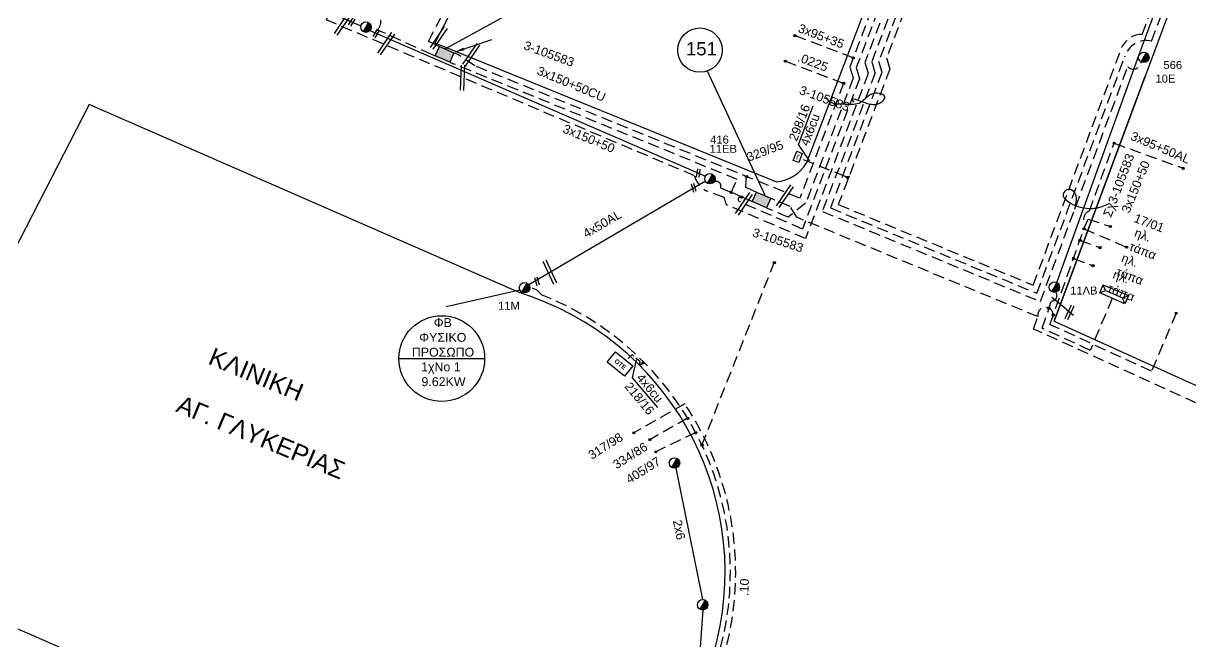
# Model space of a CAD drawing. Header units: millimetres. Extents: x -2591 to -1162, y 241 to 765.
# Drawn here: x -1666.4 to -1534.9, y 612.6 to 682.3 of the extents above; entities that cross this region are included whole.
import ezdxf
from ezdxf.enums import TextEntityAlignment as Align

# ---------------------------------------------------------------- set-up
doc = ezdxf.new("R2010")
doc.units = ezdxf.units.MM
doc.linetypes.add('DASHED', pattern=[19.05, 12.7, -6.35])
for name, color, linetype in [('2x6', 7, 'SYN_LINE'), ('3x150+50', 7, 'Continuous'), ('3x150+70', 7, 'Continuous'), ('3x95+35', 7, 'Continuous'), ('3x95+50AL', 7, 'Continuous'), ('4x50+16', 7, 'Continuous'), ('4x6', 7, 'SYN_LINE'), ('Link Box 4 Διευθύνσεων', 7, 'Continuous'), ('Pillar', 7, 'Continuous'), ('Pillar OTE', 7, 'Continuous'), ('TEXT ΚΑΛΩΔΙΩΝ', 7, 'Continuous'), ('Άγνωστα', 7, 'Continuous'), ('ΑΓΝΩΣΤΟ ΥΠΟΓΕΙΟ ΚΑΛΩΔΙΟ', 7, 'DASHED'), ('Γυμνά εναέρια ΧΤ (3Φ) 4x50AL', 7, 'Continuous'), ('Επιγραφές - Σχήματα', 7, 'Continuous'), ('Καλώδια ΧΤ   3x150AL+50CU', 7, 'DASHED'), ('Μηχανική τομή', 7, 'Continuous'), ('Στύλος ΦΜ', 7, 'Continuous'), ('Στύλος ΦΜ @ 1', 7, 'Continuous'), ('Συνδέσεις', 7, 'Continuous'), ('Τομή', 7, 'Continuous'), ('ΥΠΟΒΑΘΡΟ ΔΕΗ', 7, 'Continuous'), ('Υποσταθμός πόλεως', 7, 'Continuous'), ('Υπόβαθρο ΔΕΗ', 7, 'Continuous'), ('Υπόγεια Καλώδια Δικτύου ΧΤ   .10', 7, 'DASHED'), ('Υπόγεια Καλώδια Δικτύου ΧΤ   .15', 7, 'DASHED'), ('Υπόγεια καλώδια Παροχών ΧΤ   .0225', 7, 'DASHED'), ('Υπόγεια καλώδια Παροχών ΧΤ   4x50AL', 7, 'DASHED'), ('Υπόγεια καλώδια Παροχών ΧΤ   4x6', 7, 'DASHED')]:
    doc.layers.add(name, color=color, linetype=linetype)
doc.styles.add('arial', font='arial.ttf')
doc.styles.get("Standard").update_dxf_attribs({"font": 'arial.ttf'})
doc.linetypes.add('SYN_LINE', pattern='A,0.5,-0.0001,["/\\/\\/\\/",Standard,S=0.1,R=0,X=0,Y=-0.05],-0.25', length=0.7501)
doc.dimstyles.new('ISO-25', dxfattribs={"dimtxt": 2.5, "dimasz": 2.5, "dimexe": 1.25, "dimexo": 0.625, "dimtad": 1, "dimtxsty": 'Standard', "dimcen": 2.5, "dimadec": 0, "dimazin": 0, "dimtfac": 1, "dimtmove": 0, "dimatfit": 3, "dimfxl": 1, "dimarcsym": 0})

# ---------------------------------------------------------------- blocks, each defined once
blk = doc.blocks.new('ΥΠΑΡΧΩΝ ΤΣΙΜΕΝΤΕΝΙΟΣ ΣΤΥΛΟΣ')
at = {"layer": 'Στύλος ΦΜ'}
blk.add_hatch(color=256, dxfattribs=at).paths.add_polyline_path([(-1.29, -2.28, 0.574793), (2.62, 0, 0.268822), (1.3, 2.27)])
blk.add_line((-1.29, -2.28), (1.3, 2.27), dxfattribs=at)
blk.add_circle((0, 0), 2.62, dxfattribs=at)
at = {"layer": 'Στύλος ΦΜ', "flags": 4}
for tag, p in [('ΑΡΙΘΜΟΣ', (-4.68, 8.05)), ('ΤΥΠΟΣ', (-4.91, 3.03))]:
    blk.add_attdef(tag, p, '', height=4, dxfattribs=at)
blk = doc.blocks.new('LINK BOX 4 ΑΝΑΧΩΡΗΣΕΩΝ')
at = {"layer": 'Link Box 4 Διευθύνσεων', "ltscale": 40}
blk.add_hatch(color=256, dxfattribs=at).paths.add_polyline_path([(-3.54, 0), (-3.54, -4.67), (3.54, -4.67), (3.54, 0)])
for p, q in [((-3.54, 0), (-5.33, 0)), ((5.33, 0), (3.54, 0)), ((-3.54, -4.67), (-5.33, -4.67)), ((5.33, -4.67), (3.54, -4.67))]:
    blk.add_line(p, q, dxfattribs=at)
blk.add_lwpolyline([(-3.54, -4.67), (-3.54, 0), (3.54, 0), (3.54, -4.67)], close=True, dxfattribs=at)
blk = doc.blocks.new('_ΣΥΝΔΕΣΗ')
at = {"layer": 'Συνδέσεις', "linetype": 'SYN_LINE', "ltscale": 40}
blk.add_hatch(color=256, dxfattribs=at).paths.add_polyline_path([(0.5, -0.01, 1), (-0.5, -0.01, 1)])
at = {"layer": 'Συνδέσεις'}
blk.add_circle((0, -0.01), 0.5, dxfattribs=at)
blk = doc.blocks.new('ΜΗΧΑΝΙΚΗ ΤΟΜΗ')
at = {"layer": 'Μηχανική τομή', "ltscale": 40}
for p, q in [((0, 0.76), (-3.79, 0.76)), ((0, -0.34), (-3.79, -0.34))]:
    blk.add_line(p, q, dxfattribs=at)
blk = doc.blocks.new('ΤΟΜΗ')
at = {"layer": 'Τομή', "ltscale": 40}
for p, q in [((-0.03, -1.92), (-11.4, -1.92)), ((-0.03, -3.42), (-11.4, -3.42))]:
    blk.add_line(p, q, dxfattribs=at)
blk = doc.blocks.new('Pillar')
at = {"layer": 'Υποσταθμός πόλεως', "linetype": 'Continuous', "ltscale": 40}
blk.add_lwpolyline([(-8.57, 2.82), (8.57, 2.82), (8.57, -2.82), (-8.57, -2.82)], close=True, dxfattribs=at)
for points in [[(-5.75, 0), (-8.57, 2.82)], [(-8.57, -2.82), (-5.75, 0)], [(-5.75, 0), (5.75, 0)], [(5.75, 0), (8.57, 2.82)], [(8.57, -2.82), (5.75, 0)]]:
    blk.add_lwpolyline(points, dxfattribs=at)
at = {"layer": 'Pillar', "ltscale": 40}
blk.add_attdef('PILLAR', (-5.74, 3.71), '', height=2.52, dxfattribs=at)
blk = doc.blocks.new('τομή_')
at = {"layer": 'Επιγραφές - Σχήματα'}
for p, q in [((-1.29, -0.22), (0.13, 0.75)), ((-1.08, -0.46), (0.34, 0.51)), ((-0.66, 0.62), (-0.29, -0.37))]:
    blk.add_line(p, q, dxfattribs=at)
blk = doc.blocks.new('PILLAR ΟΤΕ')
at = {"layer": 'Pillar OTE', "ltscale": 40}
blk.add_lwpolyline([(-3.31, 2.02), (3.39, 2.02), (3.39, -1.99), (-3.31, -1.99)], close=True, dxfattribs=at)
at = {"layer": 'Pillar OTE', "insert": (-1.81, 0.71), "char_height": 1.3575, "width": 109.961, "attachment_point": 1}
blk.add_mtext('{\\fArial|b1|i0|c161|p34;OTE}', dxfattribs=at)

msp = doc.modelspace()

# ---------------------------------------------------------------- hatches: boundary and pattern name
at = {"layer": 'Pillar OTE', "ltscale": 40}
h = msp.add_hatch(color=256, dxfattribs=at)
h.dxf.hatch_style = 1
h.paths.add_polyline_path([(-1573.376, 665.099), (-1573.792, 665.06), (-1573.492, 664.762)])
h = msp.add_hatch(color=256, dxfattribs=at)
h.dxf.hatch_style = 1
h.paths.add_polyline_path([(-1596.617, 644.257), (-1596.765, 643.878), (-1596.375, 644.009)])

# ---------------------------------------------------------------- linework, layer by layer
at = {"lineweight": -3, "ltscale": 0.2}
msp.add_line((-1624.109, 644.541), (-1614.443, 644.541), dxfattribs=at)
msp.add_circle((-1619.276, 644.541), 4.833, dxfattribs=at)
at = {"layer": '2x6', "color": 5, "linetype": 'SYN_LINE', "lineweight": -3, "ltscale": 10}
for points in [[(-1610.475, 652.261), (-1618.786, 650.358)], [(-1592.912, 632.202), (-1589.88, 617.39)]]:
    msp.add_lwpolyline(points, dxfattribs=at)
at = {"layer": '3x150+50', "color": 1, "linetype": 'DASHED', "lineweight": -3, "ltscale": 0.1}
msp.add_lwpolyline([(-1570.027, 735.763), (-1572.198, 729.503), (-1554.315, 723.303), (-1571.581, 677.918), (-1571.213, 676.659), (-1578.285, 658.069), (-1587.178, 661.864), (-1587.455, 662.694), (-1589.478, 663.459, -0.2016139), (-1590.8, 665.146), (-1632.267, 682.692), (-1632.267, 682.692), (-1631.64, 684.153), (-1637.235, 686.63)], format="xyb", dxfattribs=at)
at = {"layer": '3x150+50', "color": 85, "linetype": 'DASHED', "lineweight": -3, "ltscale": 0.1}
msp.add_lwpolyline([(-1546.716, 659.585, -0.506997), (-1546.286, 661.174), (-1543.492, 668.814)], format="xyb", dxfattribs=at)
at = {"layer": '3x150+70', "color": 30, "linetype": 'DASHED', "lineweight": -3, "ltscale": 0.1}
msp.add_lwpolyline([(-1620.413, 678.822), (-1626.509, 681.554, 0.5144697), (-1626.984, 683.833), (-1615.057, 705.339, -0.5332422), (-1614.321, 707.68), (-1600.747, 733.239), (-1596.645, 739.795)], format="xyb", dxfattribs=at)
at = {"layer": '3x95+35', "color": 151, "linetype": 'DASHED', "lineweight": -3, "ltscale": 0.1}
msp.add_lwpolyline([(-1579.455, 680.931), (-1572.883, 678.431)], dxfattribs=at)
at = {"layer": '3x95+50AL', "color": 85, "linetype": 'DASHED', "lineweight": -3, "ltscale": 0.1}
msp.add_lwpolyline([(-1543.492, 668.814), (-1535.721, 665.987)], dxfattribs=at)
at = {"layer": '4x50+16', "color": 133, "lineweight": -3}
msp.add_lwpolyline([(-1735.714, 728.748), (-1702.187, 713.91), (-1668.183, 699.225), (-1628.393, 682.033)], dxfattribs=at)
at = {"layer": '4x50+16', "color": 2, "lineweight": -3, "ltscale": 0.1}
msp.add_lwpolyline([(-1549.935, 653.103), (-1540.699, 678.69), (-1527.285, 714.927)], dxfattribs=at)
at = {"layer": '4x6', "color": 5, "linetype": 'SYN_LINE', "lineweight": -3, "ltscale": 10}
msp.add_lwpolyline([(-1589.832, 616.213), (-1591.134, 598.315)], dxfattribs=at)
at = {"layer": 'Pillar OTE', "ltscale": 40}
for points in [[(-1573.492, 664.762), (-1573.792, 665.06), (-1573.376, 665.099), (-1573.492, 664.762)], [(-1596.375, 644.009), (-1596.765, 643.878), (-1596.617, 644.257), (-1596.375, 644.009)]]:
    msp.add_lwpolyline(points, dxfattribs=at)
at = {"layer": 'ΑΓΝΩΣΤΟ ΥΠΟΓΕΙΟ ΚΑΛΩΔΙΟ', "color": 62, "lineweight": -3, "ltscale": 0.1}
for points in [[(-1570.402, 735.893), (-1572.802, 728.971), (-1555.226, 722.878), (-1572.551, 677.336), (-1572.183, 676.077), (-1578.628, 659.137), (-1585.776, 662.241, -0.883872), (-1585.432, 662.733)], [(-1586.654, 663.264), (-1587.852, 663.749, 0.8881595), (-1588.762, 664.296, -2.7467604)]]:
    msp.add_lwpolyline(points, format="xyb", dxfattribs=at)
at = {"layer": 'ΑΓΝΩΣΤΟ ΥΠΟΓΕΙΟ ΚΑΛΩΔΙΟ', "color": 2, "lineweight": -3, "ltscale": 0.1}
msp.add_lwpolyline([(-1569.609, 735.619), (-1571.55, 730.019), (-1553.404, 723.728), (-1570.807, 677.982), (-1570.44, 676.723), (-1576.374, 661.123), (-1551.803, 650.972), (-1541.961, 677.436, 0.6524769), (-1540.442, 677.961)], format="xyb", dxfattribs=at)
at = {"layer": 'ΑΓΝΩΣΤΟ ΥΠΟΓΕΙΟ ΚΑΛΩΔΙΟ', "color": 30, "linetype": 'DASHED', "lineweight": -3, "ltscale": 0.1}
msp.add_lwpolyline([(-1569.189, 735.473), (-1570.901, 730.535), (-1552.494, 724.153), (-1570.036, 678.041), (-1569.668, 676.783), (-1575.478, 661.51), (-1552.207, 651.896), (-1542.316, 678.488, -0.4082753), (-1539.273, 680.305), (-1529.233, 707.299), (-1527.801, 706.762)], format="xyb", dxfattribs=at)
at = {"layer": 'ΑΓΝΩΣΤΟ ΥΠΟΓΕΙΟ ΚΑΛΩΔΙΟ', "color": 5, "lineweight": -3, "ltscale": 0.1}
msp.add_lwpolyline([(-1568.753, 735.322), (-1570.236, 731.045), (-1551.583, 724.578), (-1569.142, 678.422), (-1568.774, 677.164), (-1574.582, 661.897), (-1552.61, 652.82), (-1542.624, 679.621, -0.2983842), (-1540.324, 681.073), (-1529.897, 708.796), (-1527.39, 707.854)], format="xyb", dxfattribs=at)
at = {"layer": 'ΑΓΝΩΣΤΟ ΥΠΟΓΕΙΟ ΚΑΛΩΔΙΟ', "color": 151, "lineweight": -3, "ltscale": 0.1}
for points in [[(-1553.895, 728.344), (-1573.278, 677.394), (-1572.91, 676.135), (-1578.267, 662.047), (-1580.217, 660.465), (-1582.25, 661.349)], [(-1573.978, 675.554), (-1578.905, 662.602), (-1615.548, 677.529), (-1617.504, 678.83)], [(-1584.227, 663.482), (-1585.005, 663.807), (-1584.914, 665.05)]]:
    msp.add_lwpolyline(points, dxfattribs=at)
at = {"layer": 'ΑΓΝΩΣΤΟ ΥΠΟΓΕΙΟ ΚΑΛΩΔΙΟ', "color": 62, "lineweight": -3, "ltscale": 0.1}
for points in [[(-1585.432, 662.733), (-1586.654, 663.264), (-1585.976, 664.727), (-1617.97, 677.76)], [(-1584.693, 662.412), (-1585.432, 662.733)]]:
    msp.add_lwpolyline(points, dxfattribs=at)
at = {"layer": 'ΑΓΝΩΣΤΟ ΥΠΟΓΕΙΟ ΚΑΛΩΔΙΟ', "color": 85, "lineweight": -3, "ltscale": 0.1}
for points in [[(-1487.748, 639.368), (-1483.864, 637.922), (-1490.904, 619.89), (-1552.572, 647.868), (-1552.094, 649.267), (-1579.268, 660.457), (-1580.001, 661.678), (-1581.784, 662.419)], [(-1536.499, 649.653), (-1539.285, 643.113), (-1550.728, 648.378), (-1546.894, 659.158), (-1546.434, 660.261), (-1543.915, 659.423)], [(-1546.894, 659.158), (-1542.088, 657.09)], [(-1547.35, 657.877), (-1545.1, 657.048)], [(-1548.076, 655.833), (-1545.89, 655.01)]]:
    msp.add_lwpolyline(points, dxfattribs=at)
at = {"layer": 'ΑΓΝΩΣΤΟ ΥΠΟΓΕΙΟ ΚΑΛΩΔΙΟ', "color": 5, "linetype": 'DASHED', "lineweight": -3, "ltscale": 0.1}
for points in [[(-1589.95, 634.794), (-1581.799, 655.342)], [(-1591.569, 637.818), (-1595.821, 635.403)], [(-1590.656, 636.205), (-1595.152, 634.031)]]:
    msp.add_lwpolyline(points, dxfattribs=at)
at = {"layer": 'ΑΓΝΩΣΤΟ ΥΠΟΓΕΙΟ ΚΑΛΩΔΙΟ', "color": 85, "lineweight": -3, "ltscale": 0.1}
for points in [[(-1543.7, 651.327), (-1546.195, 645.468), (-1551.594, 647.972), (-1550.564, 651.024, 0.6427243), (-1550.079, 652.022, 3.0474042)], [(-1552.094, 649.267, -1.0989521), (-1550.355, 649.427, 22.4655555)]]:
    msp.add_lwpolyline(points, format="xyb", dxfattribs=at)
at = {"layer": 'Γυμνά εναέρια ΧΤ (3Φ) 4x50AL', "color": 62, "lineweight": -3}
for points in [[(-1627.377, 681.501), (-1589.564, 665.099)], [(-1589.562, 664.516), (-1609.452, 652.841)]]:
    msp.add_lwpolyline(points, dxfattribs=at)
at = {"layer": 'Καλώδια ΧΤ   3x150AL+50CU', "color": 5, "linetype": 'DASHED', "lineweight": -3, "ltscale": 0.1}
msp.add_lwpolyline([(-1587.853, 611.937, 0.3804789), (-1608.045, 651.725, 0.2055295), (-1609.358, 652.543)], format="xyb", dxfattribs=at)
at = {"layer": 'ΥΠΟΒΑΘΡΟ ΔΕΗ', "lineweight": -3}
msp.add_lwpolyline([(-1593.011, 732.098), (-1620.058, 680.122), (-1581.556, 664.438, 0.2327351), (-1578.121, 666.632), (-1557.774, 720.115), (-1593.011, 732.098)], format="xyb", dxfattribs=at)
for points in [[(-1490.637, 621.745), (-1467.662, 683.423), (-1528.822, 706.395), (-1550.254, 648.771), (-1490.637, 621.745)], [(-1610.563, 651.972), (-1659.011, 673.185), (-1685.306, 622.067)], [(-1579.081, 668.665), (-1577.421, 673.028)], [(-1597.812, 642.373), (-1594.975, 639.013)], [(-1685.306, 622.067), (-1643.083, 603.605), (-1597.082, 582.995), (-1589.813, 606.448), (-1588.246, 612.837)]]:
    msp.add_lwpolyline(points, dxfattribs=at)
at = {"layer": 'ΥΠΟΒΑΘΡΟ ΔΕΗ', "lineweight": -3, "ltscale": 0.1}
for points in [[(-1550.254, 648.771), (-1539.996, 676.352)], [(-1548.91, 650.098), (-1550.532, 651.435)]]:
    msp.add_lwpolyline(points, dxfattribs=at)
at = {"layer": 'ΥΠΟΒΑΘΡΟ ΔΕΗ', "lineweight": -3}
msp.add_arc((-1620.308, 620.485), 32.961, 346.58348, 72.80304, dxfattribs=at)
at = {"layer": 'ΥΠΟΒΑΘΡΟ ΔΕΗ', "lineweight": -3, "ltscale": 0.1}
for points in [[(-1572.836, 673.45), (-1573.044, 673.814), (-1572.477, 673.703), (-1571.154, 673.253), (-1569.859, 673.345), (-1569.338, 674.069), (-1570.211, 674.456), (-1571.203, 674.118), (-1572.28, 673.296), (-1573.842, 673.183), (-1575.662, 673.598), (-1575.922, 673.97)], [(-1547.933, 661.38), (-1547.972, 663.28), (-1548.584, 663.624), (-1549.238, 663.035), (-1548.424, 662.067), (-1547.319, 661.604), (-1545.518, 661.505), (-1544.054, 662.005)]]:
    msp.add_spline(points, degree=3, dxfattribs=at)
at = {"layer": 'Υπόβαθρο ΔΕΗ', "lineweight": -3}
for points in [[(-1618.873, 679.425), (-1608.733, 685.034)], [(-1582.789, 662.856), (-1589.329, 676.942)]]:
    msp.add_lwpolyline(points, dxfattribs=at)
msp.add_circle((-1590.175, 679.295), 2.5, dxfattribs=at)
at = {"layer": 'Υπόγεια Καλώδια Δικτύου ΧΤ   .10', "color": 173, "linetype": 'DASHED', "lineweight": -3, "ltscale": 0.1}
msp.add_lwpolyline([(-1591.886, 639.437), (-1597.632, 636.17)], dxfattribs=at)
msp.add_arc((-1620.308, 620.485), 34.161, 346.18947, 33.69634, dxfattribs=at)
at = {"layer": 'Υπόγεια Καλώδια Δικτύου ΧΤ   .15', "color": 27, "lineweight": -3, "ltscale": 0.1}
msp.add_lwpolyline([(-1619.948, 679.893), (-1620.778, 680.254), (-1593.632, 732.421), (-1590.835, 738.536), (-1592.776, 739.859), (-1589.932, 746.654), (-1590.558, 748.474), (-1585.411, 761.575)], dxfattribs=at)
at = {"layer": 'Υπόγεια καλώδια Παροχών ΧΤ   .0225', "color": 151, "lineweight": -3, "ltscale": 0.1}
msp.add_lwpolyline([(-1580.549, 678.054), (-1573.978, 675.554)], dxfattribs=at)
at = {"layer": 'Υπόγεια καλώδια Παροχών ΧΤ   4x6', "color": 5, "linetype": 'DASHED', "ltscale": 0.1}
msp.add_lwpolyline([(-1573.792, 665.06), (-1573.792, 665.06), (-1578.884, 667.088)], dxfattribs=at)
at = {"layer": 'Υπόγεια καλώδια Παροχών ΧΤ   4x6', "color": 5, "linetype": 'DASHED', "ltscale": 0.05}
msp.add_lwpolyline([(-1596.765, 643.878, -0.7221312), (-1596.928, 644.166), (-1597.829, 645.003), (-1598.478, 644.304)], format="xyb", dxfattribs=at)

# ---------------------------------------------------------------- block references
at = {"layer": 'Link Box 4 Διευθύνσεων', "lineweight": -3, "xscale": 0.2499999999999998, "yscale": 0.2499999999999998, "zscale": 0.2499999999999998, "rotation": 156.4964383735716}
for p in [(-1619.191, 678.291), (-1583.471, 661.88)]:
    msp.add_blockref('LINK BOX 4 ΑΝΑΧΩΡΗΣΕΩΝ', p, dxfattribs=at)
at = {"layer": 'Pillar', "linetype": 'Continuous', "lineweight": -3, "xscale": 0.18, "yscale": 0.18, "rotation": 337.0185530719281}
msp.add_blockref('Pillar', (-1543.506, 651.796), dxfattribs=at)
at = {"layer": 'Pillar OTE'}
for p, xscale, yscale, zscale, rotation in [((-1579.153, 667.253), 0.166710192545502, 0.166710192545502, 0.166710192545502, 69.17204934204142), ((-1599.192, 643.926), 0.375, 0.375, 0.375, 321)]:
    msp.add_blockref('PILLAR ΟΤΕ', p, dxfattribs=dict(at, xscale=xscale, yscale=yscale, zscale=zscale, rotation=rotation))
at = {"layer": 'Επιγραφές - Σχήματα', "rotation": 30.1790290843959}
msp.add_blockref('τομή_', (-1548.024, 649.891), dxfattribs=at)
at = {"layer": 'Μηχανική τομή', "lineweight": -3, "xscale": 0.2499999999999677, "yscale": 0.2499999999999677, "zscale": 0.2499999999999677}
for p, rotation in [((-1629.152, 682.841), 58.76935949862351), ((-1626.393, 681.554), 58.76935949862351), ((-1590.277, 665.906), 82.54669919941378), ((-1590.971, 664.273), 105.9971589860587), ((-1608.632, 653.747), 105.9971589860587)]:
    msp.add_blockref('ΜΗΧΑΝΙΚΗ ΤΟΜΗ', p, dxfattribs=dict(at, rotation=rotation))
at = {"layer": 'Στύλος ΦΜ @ 1', "lineweight": -3, "ltscale": 40}
ref = msp.add_blockref('ΥΠΑΡΧΩΝ ΤΣΙΜΕΝΤΕΝΙΟΣ ΣΤΥΛΟΣ', (-1627.823, 681.886), dxfattribs=dict(at, xscale=0.225, yscale=0.225, zscale=0.225))
ref.add_attrib('ΤΥΠΟΣ', '11ΛB', dxfattribs={"layer": 'Στύλος ΦΜ', "height": 0.9, "flags": 4}).set_placement((-1631.047, 684.287), align=Align.BOTTOM_LEFT)
ref.add_attrib('ΑΡΙΘΜΟΣ', '319', (-1630.872, 685.814), dxfattribs={"layer": 'Στύλος ΦΜ', "height": 0.9, "flags": 4})
ref = msp.add_blockref('ΥΠΑΡΧΩΝ ΤΣΙΜΕΝΤΕΝΙΟΣ ΣΤΥΛΟΣ', (-1540.152, 678.473), dxfattribs=dict(at, xscale=0.225, yscale=0.225, zscale=0.225))
ref.add_attrib('ΤΥΠΟΣ', '10Ε', dxfattribs={"layer": 'Στύλος ΦΜ', "height": 0.9, "flags": 4}).set_placement((-1538.831, 675.368), align=Align.BOTTOM_LEFT)
ref.add_attrib('ΑΡΙΘΜΟΣ', '566', (-1537.936, 677.168), dxfattribs={"layer": 'Στύλος ΦΜ', "height": 0.9, "flags": 4})
ref = msp.add_blockref('ΥΠΑΡΧΩΝ ΤΣΙΜΕΝΤΕΝΙΟΣ ΣΤΥΛΟΣ', (-1589.051, 664.809), dxfattribs=dict(at, xscale=0.225, yscale=0.225, zscale=0.225))
ref.add_attrib('ΤΥΠΟΣ', '11EB', dxfattribs={"layer": 'Στύλος ΦΜ', "height": 0.9, "flags": 4}).set_placement((-1589.084, 667.455), align=Align.BOTTOM_LEFT)
ref.add_attrib('ΑΡΙΘΜΟΣ', '416', (-1589.023, 668.766), dxfattribs={"layer": 'Στύλος ΦΜ', "height": 0.9, "flags": 4})
ref = msp.add_blockref('ΥΠΑΡΧΩΝ ΤΣΙΜΕΝΤΕΝΙΟΣ ΣΤΥΛΟΣ', (-1609.946, 652.52), dxfattribs=dict(at, xscale=0.225, yscale=0.225, zscale=0.225))
ref.add_attrib('ΤΥΠΟΣ', '11Μ', dxfattribs={"layer": 'Στύλος ΦΜ', "height": 0.9, "flags": 4}).set_placement((-1612.928, 649.773), align=Align.BOTTOM_LEFT)
ref = msp.add_blockref('ΥΠΑΡΧΩΝ ΤΣΙΜΕΝΤΕΝΙΟΣ ΣΤΥΛΟΣ', (-1550.227, 652.592), dxfattribs=dict(at, xscale=0.225, yscale=0.225, zscale=0.225))
ref.add_attrib('ΤΥΠΟΣ', '11ΛB', dxfattribs={"layer": 'Στύλος ΦΜ', "height": 0.9, "flags": 4}).set_placement((-1548.446, 651.491), align=Align.BOTTOM_LEFT)
at = {"layer": 'Στύλος ΦΜ @ 1', "lineweight": -3, "ltscale": 40, "xscale": 0.2249999999999943, "yscale": 0.2249999999999943, "zscale": 0.2249999999999943}
for p in [(-1593.044, 632.776), (-1589.867, 616.801)]:
    msp.add_blockref('ΥΠΑΡΧΩΝ ΤΣΙΜΕΝΤΕΝΙΟΣ ΣΤΥΛΟΣ', p, dxfattribs=at)
at = {"layer": 'Συνδέσεις', "lineweight": -3, "xscale": 0.25, "yscale": 0.25, "zscale": 0.25}
for p in [(-1579.454, 680.934), (-1580.549, 678.054), (-1572.882, 678.434), (-1573.977, 675.556), (-1543.492, 668.814), (-1535.72, 665.99), (-1584.913, 665.053), (-1586.653, 663.267), (-1585.474, 662.755), (-1546.893, 659.161), (-1543.914, 659.426), (-1547.349, 657.88), (-1545.099, 657.051), (-1542.087, 657.093), (-1581.798, 655.345), (-1548.076, 655.836), (-1545.889, 655.013), (-1550.838, 650.212), (-1550.356, 649.466), (-1536.499, 649.656), (-1591.568, 637.821), (-1597.631, 636.173), (-1595.82, 635.406), (-1590.655, 636.208), (-1595.151, 634.034), (-1589.949, 634.797)]:
    msp.add_blockref('_ΣΥΝΔΕΣΗ', p, dxfattribs=at)
at = {"layer": 'Τομή', "lineweight": -3, "xscale": 0.2499999999999997, "yscale": 0.2499999999999997, "zscale": 0.2499999999999997}
for p, rotation in [((-1630.2, 683.8), 55.71076114651628), ((-1619.385, 682.235), 55.71076114651628), ((-1625.32, 681.595), 55.71076114651628), ((-1615.726, 680.329), 55.71076114651628), ((-1617.559, 677.644), 87.84504444534632), ((-1584.98, 663.523), 55.71076114651628), ((-1580.376, 664.39), 55.71076114651628), ((-1608.309, 655.307), 115.060479887633)]:
    msp.add_blockref('ΤΟΜΗ', p, dxfattribs=dict(at, rotation=rotation))

# ---------------------------------------------------------------- texts
at = {"layer": 'TEXT ΚΑΛΩΔΙΩΝ', "lineweight": -3, "ltscale": 0.1}
for s, rotation, p in [('3x95+35', 339.17205, (-1576.503, 680.878)), ('3x95+35', 339.17205, (-1576.503, 680.878)), ('  .0225', 339.17205, (-1577.799, 678.077)), ('  .0225', 339.17205, (-1577.799, 678.077)), ('3x150+50CU', 337.46488, (-1604.665, 675.489)), ('3x150+50', 337.46488, (-1602.691, 669.337)), ('4x50AL', 30.41032, (-1601.189, 659.721))]:
    msp.add_text(s, height=1, rotation=rotation, dxfattribs=at).set_placement(p, align=Align.MIDDLE_CENTER)
at = {"layer": 'TEXT ΚΑΛΩΔΙΩΝ', "linetype": 'Continuous', "lineweight": -3, "ltscale": 0.1}
for s, rotation, p in [('3x95+50AL', 337.09361, (-1538.272, 668.317)), ('3x150+50', 67.62871, (-1541.071, 663.905)), ('2x6', 281.56791, (-1592.51, 625.255)), ('.10', 87.2241, (-1585.188, 618.782))]:
    msp.add_text(s, height=1, rotation=rotation, dxfattribs=at).set_placement(p, align=Align.MIDDLE_CENTER)
at = {"layer": 'Άγνωστα', "color": 7, "lineweight": -3}
note = msp.add_mtext_dynamic_manual_height_columns('3-105583\\P', width=1.8, gutter_width=2.31, heights=[0.73, 0], dxfattribs=dict(at, insert=(-1613.647, 681.776), char_height=1, attachment_point=1, rotation=339.98374))
at = {"layer": 'Άγνωστα', "color": 7, "lineweight": -3, "insert": (-1591.754, 680.205), "char_height": 1.5, "width": 4.551914400963142e-14, "attachment_point": 1}
msp.add_mtext('151', dxfattribs=at)
at = {"layer": 'Άγνωστα', "color": 7, "lineweight": -3}
note = msp.add_mtext_dynamic_manual_height_columns('3-105583\\P', width=1.8, gutter_width=2.31, heights=[0.73, 0], dxfattribs=dict(at, insert=(-1582.59, 676.734), char_height=1, attachment_point=1, rotation=339.98374))
at = {"layer": 'Άγνωστα', "color": 7, "lineweight": -3, "char_height": 1, "attachment_point": 1}
for s, gutter_width, heights, insert, rotation in [('298/16', 12.5, [0.118], (-1580.194, 669.315), 69), ('4x6cu', 12.5, [0.118], (-1578.906, 668.764), 69), ('Σχ3-105583', 0, [0.73], (-1544.781, 660.738), 69.33535), ('17/01', 0, [0.73], (-1541.008, 660.907), 339.33535), ('317/98', 2.31, [0.73], (-1602.897, 633.979), 32.12757), ('334/86', 2.31, [0.73], (-1600.111, 632.898), 32.12757), ('405/97', 2.31, [0.73], (-1598.653, 631.253), 32.12757)]:
    msp.add_mtext_dynamic_manual_height_columns(s, width=1.8, gutter_width=gutter_width, heights=heights, dxfattribs=dict(at, insert=insert, rotation=rotation))
at = {"layer": 'Άγνωστα', "color": 7, "lineweight": -3}
note = msp.add_mtext_dynamic_manual_height_columns('329/95\\P', width=1.8, gutter_width=2.31, heights=[1.336, 0], dxfattribs=dict(at, insert=(-1585.021, 667.663), char_height=1, attachment_point=1, rotation=20.60197))
note = msp.add_mtext_dynamic_manual_height_columns('3-105583\\P', width=1.8, gutter_width=2.31, heights=[0.73, 0], dxfattribs=dict(at, insert=(-1587.934, 660.574), char_height=1, attachment_point=1, rotation=341.72935))
note = msp.add_mtext_dynamic_manual_height_columns('ηλ. ', width=1.8, gutter_width=0.278, heights=[0.73, 0], dxfattribs=dict(at, insert=(-1542.893, 660.019), char_height=1, attachment_point=1, rotation=339.07359))
for column, words in zip(note.columns.linked_columns, ['τάπα']):
    column.text = words
note = msp.add_mtext_dynamic_manual_height_columns('ηλ. ', width=1.8, gutter_width=0.278, heights=[0.73, 0], dxfattribs=dict(at, insert=(-1544.351, 657.165), char_height=1, attachment_point=1, rotation=339.07359))
for column, words in zip(note.columns.linked_columns, ['τάπα']):
    column.text = words
note = msp.add_mtext_dynamic_manual_height_columns('ηλ. ', width=1.8, gutter_width=0.278, heights=[0.73, 0], dxfattribs=dict(at, insert=(-1545.323, 655.315), char_height=1, attachment_point=1, rotation=339.07359))
for column, words in zip(note.columns.linked_columns, ['τάπα']):
    column.text = words
at = {"layer": 'ΥΠΟΒΑΘΡΟ ΔΕΗ', "lineweight": -3, "ltscale": 40, "char_height": 2, "width": 26.31339, "attachment_point": 1, "rotation": 337.47326, "style": 'arial'}
for s, insert in [('ΚΛΙΝΙΚΗ', (-1644.969, 645.827)), ('ΑΓ. ΓΛΥΚΕΡΙΑΣ', (-1648.587, 640.463))]:
    msp.add_mtext(s, dxfattribs=dict(at, insert=insert))
at = {"layer": 'Υπόβαθρο ΔΕΗ', "lineweight": -3, "char_height": 1, "attachment_point": 1}
for s, heights, insert in [('{\\W8.64836; }ΦΒ \\P{\\W4.42067; }ΦΥΣΙΚΟ \\P{\\W2.28183; }ΠΡΟΣΩΠΟ', [9.112], (-1623.533, 649.097)), ('{\\W5.64925; }1χΝο 1\\P{\\W5.75643; }9.62KW', [0], (-1623.796, 644.106))]:
    msp.add_mtext_dynamic_manual_height_columns(s, width=17.25481, gutter_width=12.5, heights=heights, dxfattribs=dict(at, insert=insert))
at = {"layer": 'Υπόγεια καλώδια Παροχών ΧΤ   4x50AL', "color": 7, "ltscale": 0.2, "char_height": 1, "attachment_point": 1, "rotation": 309.96449}
for s, insert in [('4x6cu', (-1596.627, 642.979)), ('218/16', (-1597.974, 642.01))]:
    msp.add_mtext_dynamic_manual_height_columns(s, width=1.8, gutter_width=12.5, heights=[0.118], dxfattribs=dict(at, insert=insert))

# ---------------------------------------------------------------- leaders
at = {"layer": 'Επιγραφές - Σχήματα', "lineweight": -3, "ltscale": 40}
msp.add_leader([(-1617.733, 679.107), (-1613.632, 680.485)], dimstyle='ISO-25', override={"dimasz": 1, "dimtad": 0}, dxfattribs=at)
at = {"layer": 'Επιγραφές - Σχήματα', "ltscale": 40}
for points in [[(-1577.784, 666.791), (-1579.081, 668.665)], [(-1597.355, 644.397), (-1597.812, 642.373)]]:
    msp.add_leader(points, dimstyle='ISO-25', override={"dimasz": 0.5, "dimtad": 0}, dxfattribs=at)

doc.saveas('drawing.dxf')
